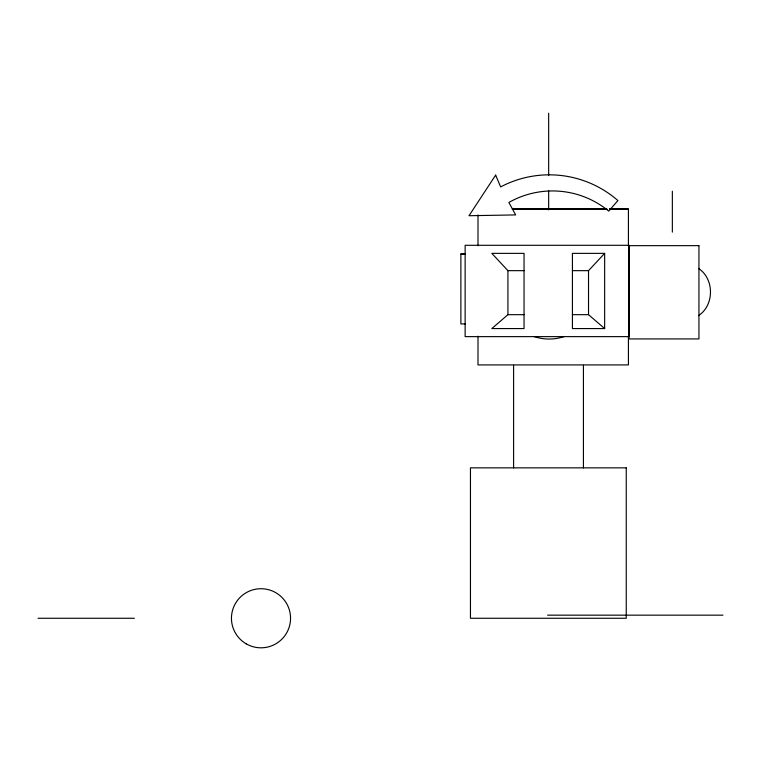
<?xml version="1.0" encoding="UTF-8"?>
<svg xmlns="http://www.w3.org/2000/svg" width="761" height="761" viewBox="0 0 761 761"><rect width="100%" height="100%" fill="white"/><g stroke="black" fill="none" stroke-linecap="round" stroke-linejoin="round"><path stroke-width="1.14" d="M604.653 328.571L588.529 314.674L588.529 270.659L604.653 253.365L572.415 253.365L572.415 328.571L604.653 328.571L604.653 253.365M507.929 314.674L491.815 328.571L524.044 328.571L524.044 253.365L491.815 253.365L507.929 270.659L507.929 314.674L524.044 314.674M698.56 315.615C714.446 305.171 714.446 278.916 698.56 268.462M512.353 208.942L605.918 208.942M609.475 208.942L628.424 208.942L628.415 245.774M512.343 209.132L607.088 209.132M609.456 209.132L628.415 209.132M465.447 253.908L460.881 253.908L460.871 323.939L465.437 323.939M460.871 254.098L465.437 254.098M507.929 270.659L524.044 270.659M572.415 270.659L588.529 270.659M572.415 314.674L588.529 314.674M547.597 615.164L722.95 615.164M38.05 618.265L134.364 618.265M672.353 191.249L672.353 232.143M628.424 336.153L628.415 364.919L477.994 364.919L478.013 336.153M583.43 365.251L583.43 467.853M548.662 113.189L548.662 175.62M548.662 190.602L548.662 209.912M513.589 365.251L513.589 467.853M478.013 214.925L477.994 245.774M564.519 336.438A46.744 46.744 0 0 1 533.937 336.505M495.639 175.125L469.014 215.724L515.663 214.916L508.862 202.455A88.485 88.485 0 0 1 608.724 211.092L617.922 200.571A104.228 104.228 0 0 0 500.652 186.902L495.639 175.125M628.976 245.299L465.133 245.299L465.133 336.628L628.976 336.628L628.976 245.299M698.94 245.651L629.109 245.651L629.109 338.93L698.94 338.93L698.94 245.651M626.246 467.853L470.46 467.853L470.46 618.265L626.246 618.265L626.246 467.853M246.231 643.854A29.546 29.546 0 0 0 290.55 618.265A29.546 29.546 0 0 0 246.231 592.676A29.546 29.546 0 0 0 246.231 643.854"/></g></svg>
